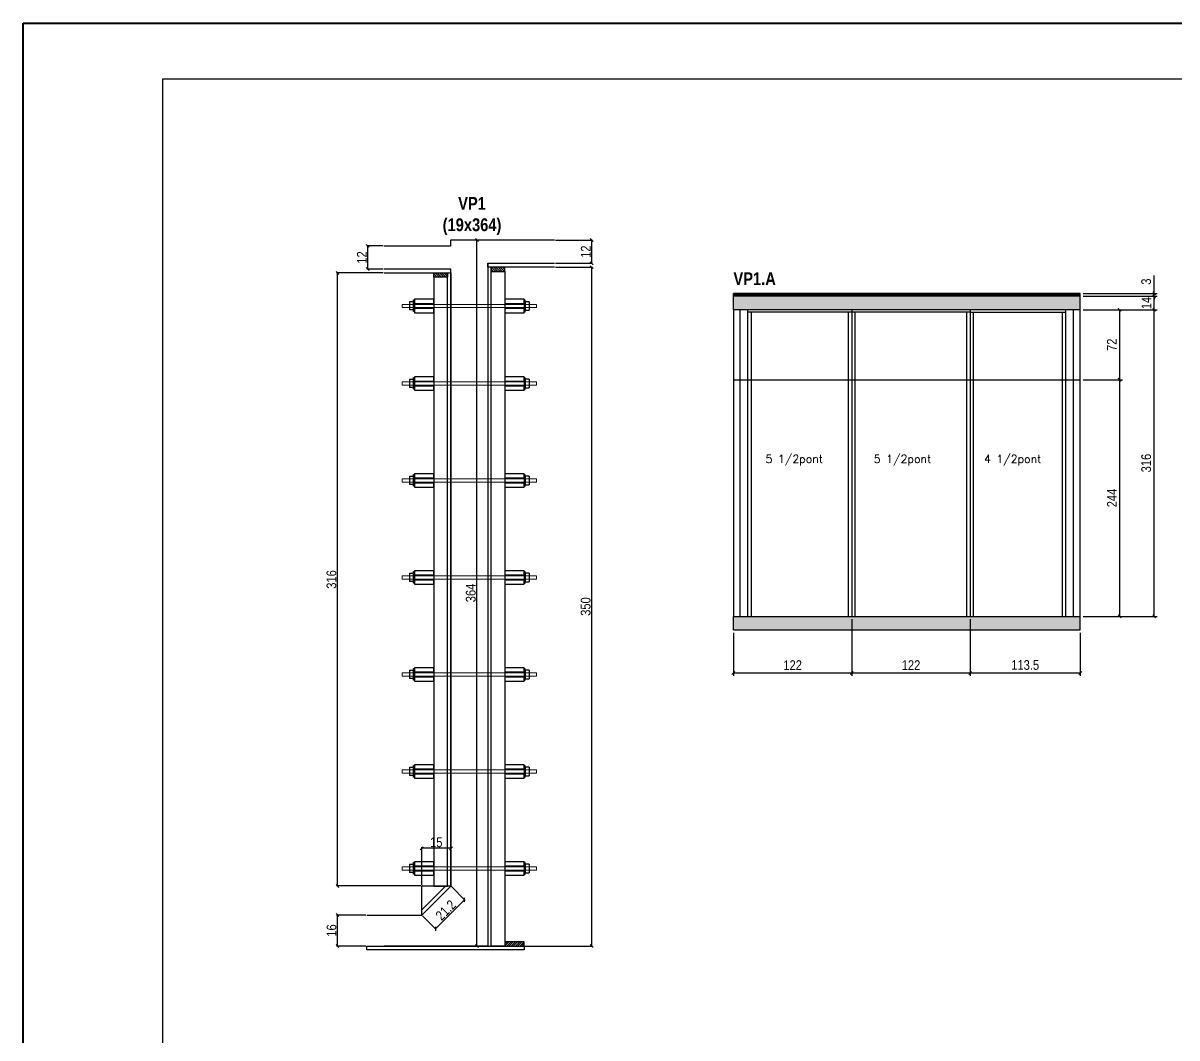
# Model space of a CAD drawing. Extents: x 142292 to 147556, y 149363 to 152785.
# Drawn here: x 142292 to 143481, y 151738 to 152785 of the extents above; entities that cross this region are included whole.
import ezdxf

# ---------------------------------------------------------------- set-up
doc = ezdxf.new("R2010")
doc.units = 0
doc.layers.get('0').update_dxf_attribs({"linetype": 'CONTINUOUS'})
doc.layers.get('DEFPOINTS').update_dxf_attribs({"linetype": 'CONTINUOUS'})
for name, color, linetype in [('1HACHURA MADEIRAS', 1, 'CONTINUOUS'), ('1SARRAFO', 1, 'CONTINUOUS'), ('COTA', 241, 'CONTINUOUS'), ('NOMENCLATURA', 7, 'CONTINUOUS'), ('Painéis', 200, 'CONTINUOUS'), ('PONTALETE', 7, 'CONTINUOUS'), ('presilha', 1, 'CONTINUOUS'), ('SARR_2.2x7', 40, 'CONTINUOUS'), ('SARR_3.5x7', 81, 'CONTINUOUS'), ('SARR_EDITAR', 141, 'CONTINUOUS'), ('VIGAS', 3, 'CONTINUOUS')]:
    doc.layers.add(name, color=color, linetype=linetype)
for name, color, linetype, lineweight in [('CONCRETO', 251, 'CONTINUOUS', 25), ('FOLHA', 255, 'CONTINUOUS', 40), ('SCO-___-LAJ', 2, 'CONTINUOUS', 0)]:
    doc.layers.add(name, color=color, linetype=linetype, lineweight=lineweight)
doc.styles.add('COTA TECNICA', font='techl___.ttf', dxfattribs={"height": 10})
doc.styles.add('COTA TECNICA 2X', font='techl___.ttf', dxfattribs={"height": 10})
doc.styles.get("Standard").update_dxf_attribs({"font": 'ROMANS.SHX'})
doc.styles.add('TECNICA', font='techb___.ttf', dxfattribs={"height": 10})
doc.dimstyles.new('PAINEL', dxfattribs={"dimtxt": 10, "dimasz": 3, "dimexe": 3, "dimexo": 3, "dimgap": 3, "dimtad": 1, "dimdec": 1, "dimzin": 12, "dimdsep": 46, "dimtxsty": 'COTA TECNICA', "dimblk1": 'OBLIQUE', "dimblk2": 'OBLIQUE', "dimsah": 1, "dimcen": 0.9, "dimclrd": 4, "dimclre": 4, "dimclrt": 240, "dimadec": 1, "dimazin": 3, "dimtfac": 1, "dimtdec": 1, "dimtmove": 0, "dimatfit": 3, "dimfxl": 1, "dimtolj": 1, "dimtzin": 12, "dimarcsym": 0})
doc.dimstyles.new('SECAO', dxfattribs={"dimscale": 0.333333, "dimtxt": 5, "dimasz": 9, "dimexe": 3, "dimexo": 3, "dimgap": 3, "dimtad": 1, "dimdec": 1, "dimlfac": 0.5, "dimzin": 12, "dimdsep": 46, "dimtxsty": 'COTA TECNICA 2X', "dimblk1": 'OBLIQUE', "dimblk2": 'OBLIQUE', "dimsah": 1, "dimcen": 0.9, "dimclrd": 4, "dimclre": 4, "dimclrt": 240, "dimadec": 1, "dimazin": 3, "dimtfac": 1, "dimtdec": 1, "dimtmove": 0, "dimatfit": 3, "dimfxl": 1, "dimtolj": 1, "dimtzin": 12, "dimarcsym": 0})

# ---------------------------------------------------------------- blocks, each defined once
blk = doc.blocks.new('_Oblique')
at = {"color": 0, "linetype": 'ByBlock', "lineweight": -2}
blk.add_line((-0.5, -0.5), (0.5, 0.5), dxfattribs=at)
blk = doc.blocks.new('*D728')
at = {"layer": 'COTA', "color": 4, "lineweight": -2, "transparency": 16777216}
for p, q in [((142840.2, 152533.1), (142878.6, 152533.1)), ((142877.6, 151833.2), (142877.6, 152533.1)), ((142809.1, 151833.2), (142878.6, 151833.2))]:
    blk.add_line(p, q, dxfattribs=at)
at = {"layer": 'DEFPOINTS', "color": 0, "transparency": 16777216}
for p in [(142839.2, 152533.1), (142877.6, 152533.1), (142808.1, 151833.2)]:
    blk.add_point(p, dxfattribs=at)
at = {"layer": 'COTA', "color": 4, "lineweight": -2, "transparency": 16777216, "xscale": 3, "yscale": 3, "zscale": 3}
for p, rotation in [((142877.6, 152533.1), 90), ((142877.6, 151833.2), 270)]:
    blk.add_blockref('_Oblique', p, dxfattribs=dict(at, rotation=rotation))
at = {"layer": 'COTA', "color": 240, "transparency": 16777216, "insert": (142871.4, 152183.2), "char_height": 10, "attachment_point": 5, "rotation": 90, "style": 'COTA TECNICA 2X'}
blk.add_mtext('\\A1;350', dxfattribs=at)
blk = doc.blocks.new('*D729')
at = {"layer": 'COTA', "color": 4, "lineweight": -2, "transparency": 16777216}
for p, q in [((142840.2, 152561.1), (142878.6, 152561.1)), ((142877.6, 152537.1), (142877.6, 152561.1)), ((142840.2, 152537.1), (142878.6, 152537.1))]:
    blk.add_line(p, q, dxfattribs=at)
at = {"layer": 'DEFPOINTS', "color": 0, "transparency": 16777216}
for p in [(142839.2, 152561.1), (142877.6, 152561.1), (142839.2, 152537.1)]:
    blk.add_point(p, dxfattribs=at)
at = {"layer": 'COTA', "color": 4, "lineweight": -2, "transparency": 16777216, "xscale": 3, "yscale": 3, "zscale": 3}
for p, rotation in [((142877.6, 152561.1), 90), ((142877.6, 152537.1), 270)]:
    blk.add_blockref('_Oblique', p, dxfattribs=dict(at, rotation=rotation))
at = {"layer": 'COTA', "color": 240, "transparency": 16777216, "insert": (142871.5, 152549.1), "char_height": 10, "attachment_point": 5, "rotation": 90, "style": 'COTA TECNICA 2X'}
blk.add_mtext('\\A1;12', dxfattribs=at)
blk = doc.blocks.new('*D730')
at = {"layer": 'COTA', "color": 4, "lineweight": -2, "transparency": 16777216}
for p, q in [((142662.8, 152527.1), (142614.6, 152527.1)), ((142615.6, 151895.1), (142615.6, 152527.1)), ((142701.4, 151895.1), (142614.6, 151895.1))]:
    blk.add_line(p, q, dxfattribs=at)
at = {"layer": 'DEFPOINTS', "color": 0, "transparency": 16777216}
for p in [(142615.6, 152527.1), (142663.8, 152527.1), (142702.4, 151895.1)]:
    blk.add_point(p, dxfattribs=at)
at = {"layer": 'COTA', "color": 4, "lineweight": -2, "transparency": 16777216, "xscale": 3, "yscale": 3, "zscale": 3}
for p, rotation in [((142615.6, 152527.1), 90), ((142615.6, 151895.1), 270)]:
    blk.add_blockref('_Oblique', p, dxfattribs=dict(at, rotation=rotation))
at = {"layer": 'COTA', "color": 240, "transparency": 16777216, "insert": (142609.4, 152211.1), "char_height": 10, "attachment_point": 5, "rotation": 90, "style": 'COTA TECNICA 2X'}
blk.add_mtext('\\A1;316', dxfattribs=at)
blk = doc.blocks.new('*D731')
at = {"layer": 'COTA', "color": 4, "lineweight": -2, "transparency": 16777216}
for p, q in [((142662.8, 152555.1), (142645.8, 152555.1)), ((142646.8, 152531.1), (142646.8, 152555.1)), ((142662.8, 152531.1), (142645.8, 152531.1))]:
    blk.add_line(p, q, dxfattribs=at)
at = {"layer": 'DEFPOINTS', "color": 0, "transparency": 16777216}
for p in [(142646.8, 152555.1), (142663.8, 152555.1), (142663.8, 152531.1)]:
    blk.add_point(p, dxfattribs=at)
at = {"layer": 'COTA', "color": 4, "lineweight": -2, "transparency": 16777216, "xscale": 3, "yscale": 3, "zscale": 3}
for p, rotation in [((142646.8, 152555.1), 90), ((142646.8, 152531.1), 270)]:
    blk.add_blockref('_Oblique', p, dxfattribs=dict(at, rotation=rotation))
at = {"layer": 'COTA', "color": 240, "transparency": 16777216, "insert": (142640.7, 152543.1), "char_height": 10, "attachment_point": 5, "rotation": 90, "style": 'COTA TECNICA 2X'}
blk.add_mtext('\\A1;12', dxfattribs=at)
blk = doc.blocks.new('*D732')
at = {"layer": 'COTA', "color": 4, "linetype": 'ByBlock', "lineweight": -2, "transparency": 16777216}
for p, q in [((143384.2, 152417.1), (143424.8, 152417.1)), ((143421.8, 152173.1), (143421.8, 152417.1)), ((143384.2, 152173.1), (143424.8, 152173.1))]:
    blk.add_line(p, q, dxfattribs=at)
at = {"layer": 'DEFPOINTS', "color": 0, "linetype": 'ByBlock', "transparency": 16777216}
for p in [(143381.2, 152417.1), (143421.8, 152417.1), (143381.2, 152173.1)]:
    blk.add_point(p, dxfattribs=at)
at = {"layer": 'COTA', "color": 4, "linetype": 'ByBlock', "lineweight": -2, "transparency": 16777216, "xscale": 3, "yscale": 3, "zscale": 3}
for p, rotation in [((143421.8, 152417.1), 90), ((143421.8, 152173.1), 270)]:
    blk.add_blockref('_Oblique', p, dxfattribs=dict(at, rotation=rotation))
at = {"layer": 'COTA', "color": 240, "linetype": 'ByBlock', "transparency": 16777216, "insert": (143413.7, 152295.1), "char_height": 10, "attachment_point": 5, "rotation": 90, "style": 'COTA TECNICA'}
blk.add_mtext('\\A1;244', dxfattribs=at)
blk = doc.blocks.new('*D733')
at = {"layer": 'COTA', "color": 4, "linetype": 'ByBlock', "lineweight": -2, "transparency": 16777216}
for p, q in [((143384.2, 152489.1), (143424.8, 152489.1)), ((143421.8, 152417.1), (143421.8, 152489.1)), ((143384.2, 152417.1), (143424.8, 152417.1))]:
    blk.add_line(p, q, dxfattribs=at)
at = {"layer": 'DEFPOINTS', "color": 0, "linetype": 'ByBlock', "transparency": 16777216}
for p in [(143381.2, 152489.1), (143421.8, 152489.1), (143381.2, 152417.1)]:
    blk.add_point(p, dxfattribs=at)
at = {"layer": 'COTA', "color": 4, "linetype": 'ByBlock', "lineweight": -2, "transparency": 16777216, "xscale": 3, "yscale": 3, "zscale": 3}
for p, rotation in [((143421.8, 152489.1), 90), ((143421.8, 152417.1), 270)]:
    blk.add_blockref('_Oblique', p, dxfattribs=dict(at, rotation=rotation))
at = {"layer": 'COTA', "color": 240, "linetype": 'ByBlock', "transparency": 16777216, "insert": (143413.7, 152453.1), "char_height": 10, "attachment_point": 5, "rotation": 90, "style": 'COTA TECNICA'}
blk.add_mtext('\\A1;72', dxfattribs=at)
blk = doc.blocks.new('*D734')
at = {"layer": 'COTA', "color": 4, "linetype": 'ByBlock', "lineweight": -2, "transparency": 16777216}
for p, q in [((143384.2, 152503.1), (143460.3, 152503.1)), ((143457.3, 152489.1), (143457.3, 152503.1)), ((143384.2, 152489.1), (143460.3, 152489.1))]:
    blk.add_line(p, q, dxfattribs=at)
at = {"layer": 'DEFPOINTS', "color": 0, "linetype": 'ByBlock', "transparency": 16777216}
for p in [(143381.2, 152503.1), (143457.3, 152503.1), (143381.2, 152489.1)]:
    blk.add_point(p, dxfattribs=at)
at = {"layer": 'COTA', "color": 4, "linetype": 'ByBlock', "lineweight": -2, "transparency": 16777216, "xscale": 3, "yscale": 3, "zscale": 3}
for p, rotation in [((143457.3, 152503.1), 90), ((143457.3, 152489.1), 270)]:
    blk.add_blockref('_Oblique', p, dxfattribs=dict(at, rotation=rotation))
at = {"layer": 'COTA', "color": 240, "linetype": 'ByBlock', "transparency": 16777216, "insert": (143449.3, 152496.1), "char_height": 10, "attachment_point": 5, "rotation": 90, "style": 'COTA TECNICA'}
blk.add_mtext('\\A1;14', dxfattribs=at)
blk = doc.blocks.new('*D735')
at = {"layer": 'COTA', "color": 4, "linetype": 'ByBlock', "lineweight": -2, "transparency": 16777216}
for p, q in [((143457.3, 152506.1), (143457.3, 152524.4)), ((143384.2, 152506.1), (143460.3, 152506.1)), ((143384.2, 152503.1), (143460.3, 152503.1)), ((143457.3, 152503.1), (143457.3, 152506.1)), ((143457.3, 152503.1), (143457.3, 152500.1))]:
    blk.add_line(p, q, dxfattribs=at)
at = {"layer": 'DEFPOINTS', "color": 0, "linetype": 'ByBlock', "transparency": 16777216}
for p in [(143381.2, 152506.1), (143381.2, 152503.1), (143457.3, 152506.1)]:
    blk.add_point(p, dxfattribs=at)
at = {"layer": 'COTA', "color": 4, "linetype": 'ByBlock', "lineweight": -2, "transparency": 16777216, "xscale": 3, "yscale": 3, "zscale": 3}
for p, rotation in [((143457.3, 152506.1), 270), ((143457.3, 152503.1), 90)]:
    blk.add_blockref('_Oblique', p, dxfattribs=dict(at, rotation=rotation))
at = {"layer": 'COTA', "color": 240, "linetype": 'ByBlock', "transparency": 16777216, "insert": (143449.1, 152518.2), "char_height": 10, "attachment_point": 5, "rotation": 90, "style": 'COTA TECNICA'}
blk.add_mtext('\\A1;3', dxfattribs=at)
blk = doc.blocks.new('*D736')
at = {"layer": 'COTA', "color": 4, "linetype": 'ByBlock', "lineweight": -2, "transparency": 16777216}
for p, q in [((143384.2, 152489.1), (143460.3, 152489.1)), ((143457.3, 152173.1), (143457.3, 152489.1)), ((143384.2, 152173.1), (143460.3, 152173.1))]:
    blk.add_line(p, q, dxfattribs=at)
at = {"layer": 'DEFPOINTS', "color": 0, "linetype": 'ByBlock', "transparency": 16777216}
for p in [(143381.2, 152489.1), (143457.3, 152489.1), (143381.2, 152173.1)]:
    blk.add_point(p, dxfattribs=at)
at = {"layer": 'COTA', "color": 4, "linetype": 'ByBlock', "lineweight": -2, "transparency": 16777216, "xscale": 3, "yscale": 3, "zscale": 3}
for p, rotation in [((143457.3, 152489.1), 90), ((143457.3, 152173.1), 270)]:
    blk.add_blockref('_Oblique', p, dxfattribs=dict(at, rotation=rotation))
at = {"layer": 'COTA', "color": 240, "linetype": 'ByBlock', "transparency": 16777216, "insert": (143449.1, 152331.1), "char_height": 10, "attachment_point": 5, "rotation": 90, "style": 'COTA TECNICA'}
blk.add_mtext('\\A1;316', dxfattribs=at)
blk = doc.blocks.new('*D738')
at = {"layer": 'COTA', "color": 4, "linetype": 'ByBlock', "lineweight": -2, "transparency": 16777216}
for p, q in [((143145.7, 152170.1), (143145.7, 152111.7)), ((143023.7, 152156.1), (143023.7, 152111.7)), ((143023.7, 152114.7), (143145.7, 152114.7))]:
    blk.add_line(p, q, dxfattribs=at)
at = {"layer": 'DEFPOINTS', "color": 0, "linetype": 'ByBlock', "transparency": 16777216}
for p in [(143145.7, 152173.1), (143023.7, 152159.1), (143145.7, 152114.7)]:
    blk.add_point(p, dxfattribs=at)
at = {"layer": 'COTA', "color": 4, "linetype": 'ByBlock', "lineweight": -2, "transparency": 16777216, "xscale": 3, "yscale": 3, "zscale": 3, "rotation": 180}
blk.add_blockref('_Oblique', (143023.7, 152114.7), dxfattribs=at)
at = {"layer": 'COTA', "color": 4, "linetype": 'ByBlock', "lineweight": -2, "transparency": 16777216, "xscale": 3, "yscale": 3, "zscale": 3}
blk.add_blockref('_Oblique', (143145.7, 152114.7), dxfattribs=at)
at = {"layer": 'COTA', "color": 240, "linetype": 'ByBlock', "transparency": 16777216, "insert": (143084.7, 152122.8), "char_height": 10, "attachment_point": 5, "style": 'COTA TECNICA'}
blk.add_mtext('\\A1;122', dxfattribs=at)
blk = doc.blocks.new('*D739')
at = {"layer": 'COTA', "color": 4, "linetype": 'ByBlock', "lineweight": -2, "transparency": 16777216}
for p, q in [((143145.7, 152170.1), (143145.7, 152111.7)), ((143267.7, 152170.1), (143267.7, 152111.7)), ((143145.7, 152114.7), (143267.7, 152114.7))]:
    blk.add_line(p, q, dxfattribs=at)
at = {"layer": 'DEFPOINTS', "color": 0, "linetype": 'ByBlock', "transparency": 16777216}
for p in [(143145.7, 152173.1), (143267.7, 152173.1), (143267.7, 152114.7)]:
    blk.add_point(p, dxfattribs=at)
at = {"layer": 'COTA', "color": 4, "linetype": 'ByBlock', "lineweight": -2, "transparency": 16777216, "xscale": 3, "yscale": 3, "zscale": 3, "rotation": 180}
blk.add_blockref('_Oblique', (143145.7, 152114.7), dxfattribs=at)
at = {"layer": 'COTA', "color": 4, "linetype": 'ByBlock', "lineweight": -2, "transparency": 16777216, "xscale": 3, "yscale": 3, "zscale": 3}
blk.add_blockref('_Oblique', (143267.7, 152114.7), dxfattribs=at)
at = {"layer": 'COTA', "color": 240, "linetype": 'ByBlock', "transparency": 16777216, "insert": (143206.7, 152122.8), "char_height": 10, "attachment_point": 5, "style": 'COTA TECNICA'}
blk.add_mtext('\\A1;122', dxfattribs=at)
blk = doc.blocks.new('*D740')
at = {"layer": 'COTA', "color": 4, "linetype": 'ByBlock', "lineweight": -2, "transparency": 16777216}
for p, q in [((143267.7, 152170.1), (143267.7, 152111.7)), ((143381.2, 152156.1), (143381.2, 152111.7)), ((143267.7, 152114.7), (143381.2, 152114.7))]:
    blk.add_line(p, q, dxfattribs=at)
at = {"layer": 'DEFPOINTS', "color": 0, "linetype": 'ByBlock', "transparency": 16777216}
for p in [(143267.7, 152173.1), (143381.2, 152159.1), (143381.2, 152114.7)]:
    blk.add_point(p, dxfattribs=at)
at = {"layer": 'COTA', "color": 4, "linetype": 'ByBlock', "lineweight": -2, "transparency": 16777216, "xscale": 3, "yscale": 3, "zscale": 3, "rotation": 180}
blk.add_blockref('_Oblique', (143267.7, 152114.7), dxfattribs=at)
at = {"layer": 'COTA', "color": 4, "linetype": 'ByBlock', "lineweight": -2, "transparency": 16777216, "xscale": 3, "yscale": 3, "zscale": 3}
blk.add_blockref('_Oblique', (143381.2, 152114.7), dxfattribs=at)
at = {"layer": 'COTA', "color": 240, "linetype": 'ByBlock', "transparency": 16777216, "insert": (143324.4, 152122.9), "char_height": 10, "attachment_point": 5, "style": 'COTA TECNICA'}
blk.add_mtext('\\A1;113.5', dxfattribs=at)
blk = doc.blocks.new('*U375')
at = {"layer": '1HACHURA MADEIRAS'}
h = blk.add_hatch(dxfattribs=at)
h.set_pattern_fill('ANSI31', color=256, scale=0.5)
h.paths.add_polyline_path([(-14, 0), (-14, -4.4), (6, -4.4), (6, 0)])
at = {"layer": '1SARRAFO'}
blk.add_lwpolyline([(6, 0), (-14, 0), (-14, -4.4), (6, -4.4)], close=True, dxfattribs=at)
blk = doc.blocks.new('*D749')
at = {"layer": 'COTA', "color": 4, "lineweight": -2, "transparency": 16777216}
for p, q in [((142644.8, 151865.1), (142614.6, 151865.1)), ((142615.6, 151833.2), (142615.6, 151865.1)), ((142644.8, 151833.2), (142614.6, 151833.2))]:
    blk.add_line(p, q, dxfattribs=at)
at = {"layer": 'DEFPOINTS', "color": 0, "transparency": 16777216}
for p in [(142615.6, 151865.1), (142645.8, 151865.1), (142645.8, 151833.2)]:
    blk.add_point(p, dxfattribs=at)
at = {"layer": 'COTA', "color": 4, "lineweight": -2, "transparency": 16777216, "xscale": 3, "yscale": 3, "zscale": 3}
for p, rotation in [((142615.6, 151865.1), 90), ((142615.6, 151833.2), 270)]:
    blk.add_blockref('_Oblique', p, dxfattribs=dict(at, rotation=rotation))
at = {"layer": 'COTA', "color": 240, "transparency": 16777216, "insert": (142609.5, 151849.2), "char_height": 10, "attachment_point": 5, "rotation": 90, "style": 'COTA TECNICA 2X'}
blk.add_mtext('\\A1;16', dxfattribs=at)
blk = doc.blocks.new('*D750')
at = {"layer": 'DEFPOINTS', "color": 0, "transparency": 16777216}
for p in [(142759.3, 152561.1), (142770.5, 152561.1), (142770.5, 151833.2)]:
    blk.add_point(p, dxfattribs=at)
at = {"layer": 'VIGAS', "color": 4, "lineweight": -2, "transparency": 16777216}
for p, q in [((142769.5, 152561.1), (142758.3, 152561.1)), ((142759.3, 151833.2), (142759.3, 152561.1)), ((142769.5, 151833.2), (142758.3, 151833.2))]:
    blk.add_line(p, q, dxfattribs=at)
at = {"layer": 'VIGAS', "color": 4, "lineweight": -2, "transparency": 16777216, "xscale": 3, "yscale": 3, "zscale": 3}
for p, rotation in [((142759.3, 152561.1), 90), ((142759.3, 151833.2), 270)]:
    blk.add_blockref('_Oblique', p, dxfattribs=dict(at, rotation=rotation))
at = {"layer": 'VIGAS', "color": 240, "transparency": 16777216, "insert": (142753, 152197.2), "char_height": 10, "attachment_point": 5, "rotation": 90, "style": 'COTA TECNICA 2X'}
blk.add_mtext('\\A1;364', dxfattribs=at)
blk = doc.blocks.new('*D751')
at = {"layer": 'COTA', "color": 4, "lineweight": -2, "transparency": 16777216}
for p, q in [((142702.4, 151896.1), (142702.4, 151935)), ((142732.5, 151934), (142702.4, 151934)), ((142732.5, 151896.1), (142732.5, 151935))]:
    blk.add_line(p, q, dxfattribs=at)
at = {"layer": 'DEFPOINTS', "color": 0, "transparency": 16777216}
for p in [(142702.4, 151934), (142702.4, 151895.1), (142732.5, 151895.1)]:
    blk.add_point(p, dxfattribs=at)
at = {"layer": 'COTA', "color": 4, "lineweight": -2, "transparency": 16777216, "xscale": 3, "yscale": 3, "zscale": 3, "rotation": 180}
blk.add_blockref('_Oblique', (142702.4, 151934), dxfattribs=at)
at = {"layer": 'COTA', "color": 4, "lineweight": -2, "transparency": 16777216, "xscale": 3, "yscale": 3, "zscale": 3}
blk.add_blockref('_Oblique', (142732.5, 151934), dxfattribs=at)
at = {"layer": 'COTA', "color": 240, "transparency": 16777216, "insert": (142717.4, 151940.1), "char_height": 10, "attachment_point": 5, "style": 'COTA TECNICA 2X'}
blk.add_mtext('\\A1;15', dxfattribs=at)
blk = doc.blocks.new('*D752')
at = {"layer": 'COTA', "color": 4, "lineweight": -2, "transparency": 16777216}
for p, q in [((142733.2, 151894.4), (142747.2, 151880.2)), ((142716.5, 151851), (142746.5, 151880.9)), ((142703.1, 151864.4), (142717.2, 151850.3))]:
    blk.add_line(p, q, dxfattribs=at)
at = {"layer": 'DEFPOINTS', "color": 0, "transparency": 16777216}
for p in [(142732.5, 151895.1), (142746.5, 151880.9), (142702.4, 151865.1)]:
    blk.add_point(p, dxfattribs=at)
at = {"layer": 'COTA', "color": 4, "lineweight": -2, "transparency": 16777216, "xscale": 3, "yscale": 3, "zscale": 3}
for p, rotation in [((142746.5, 151880.9), 44.8703876045365), ((142716.5, 151851), 224.8703876045365)]:
    blk.add_blockref('_Oblique', p, dxfattribs=dict(at, rotation=rotation))
at = {"layer": 'COTA', "color": 240, "transparency": 16777216, "insert": (142727.2, 151870.2), "char_height": 10, "attachment_point": 5, "rotation": 44.8704, "style": 'COTA TECNICA 2X'}
blk.add_mtext('\\A1;21.2', dxfattribs=at)

msp = doc.modelspace()

# ---------------------------------------------------------------- hatches: boundary and pattern name
at = {"layer": 'COTA', "linetype": 'ByBlock'}
h = msp.add_hatch(dxfattribs=at)
h.set_pattern_fill('AR-CONC', color=256, scale=0.03)
h.set_pattern_definition([(50, (11803.478, 122001.23), (5.46554007, -0.47817257), [0.5715, -6.2865]), (355, (11803.478, 122001.23), (-1.05730264, 5.73170536), [0.4572, -5.02921753]), (100.4514447, (11803.9334, 122001.19), (4.40823741, 5.25353256), [0.48570026, -5.34270734]), (46.1842, (11803.478, 122002.754), (8.13237123, -1.26126984), [0.85725, -9.42975]), (96.6355576, (11804.156, 122002.649), (7.122124, 7.42278374), [0.7285507, -8.01406824]), (351.184151, (11803.478, 122002.754), (7.122124, 7.42278374), [0.685799, -7.54379196]), (21, (11804.24, 122002.373), (4.54843174, -3.06795595), [0.5715, -6.2865]), (326, (11804.24, 122002.373), (1.85406085, 5.52563898), [0.4572, -5.0292]), (71.451445, (11804.619, 122002.117), (6.40249258, 2.45768307), [0.48570026, -5.34269813]), (37.5, (11803.478, 122001.2299), (0.092658098, 2.536651166), [0, -4.96824, 0, -5.1054, 0, -5.04825]), (7.5, (11803.478, 122001.23), (2.004589875, 3.005417245), [0, -2.91084, 0, -4.85394, 0, -1.92405]), (327.5, (11801.7787, 122001.2299), (4.067717855, -0.17186232), [0, -1.905, 0, -5.9436, 0, -7.8867]), (317.5, (11801.0167, 122001.23), (4.44387544, 0.76279473), [0, -2.4765, 0, -3.94716, 0, -5.6007])])
h.paths.add_polyline_path([(143381.19, 152489.08), (143381.19, 152503.08), (143023.69, 152503.08), (143023.69, 152489.08)])
h = msp.add_hatch(dxfattribs=at)
h.set_pattern_fill('AR-CONC', color=256, scale=0.03)
h.set_pattern_definition([(50, (11803.478, 121671.23), (5.46554007, -0.47817257), [0.5715, -6.2865]), (355, (11803.478, 121671.23), (-1.05730264, 5.73170536), [0.4572, -5.02921753]), (100.4514447, (11803.9334, 121671.19), (4.40823741, 5.25353256), [0.48570026, -5.34270734]), (46.1842, (11803.478, 121672.754), (8.13237123, -1.26126984), [0.85725, -9.42975]), (96.6355576, (11804.156, 121672.649), (7.122124, 7.42278374), [0.7285507, -8.01406824]), (351.184151, (11803.478, 121672.754), (7.122124, 7.42278374), [0.685799, -7.54379196]), (21, (11804.24, 121672.373), (4.54843174, -3.06795595), [0.5715, -6.2865]), (326, (11804.24, 121672.373), (1.85406085, 5.52563898), [0.4572, -5.0292]), (71.451445, (11804.619, 121672.117), (6.40249258, 2.45768307), [0.48570026, -5.34269813]), (37.5, (11803.478, 121671.2299), (0.092658098, 2.536651166), [0, -4.96824, 0, -5.1054, 0, -5.04825]), (7.5, (11803.478, 121671.23), (2.004589875, 3.005417245), [0, -2.91084, 0, -4.85394, 0, -1.92405]), (327.5, (11801.7787, 121671.2299), (4.067717855, -0.17186232), [0, -1.905, 0, -5.9436, 0, -7.8867]), (317.5, (11801.0167, 121671.23), (4.44387544, 0.76279473), [0, -2.4765, 0, -3.94716, 0, -5.6007])])
h.paths.add_polyline_path([(143380.69, 152173.08), (143023.69, 152173.08), (143023.69, 152159.08), (143380.69, 152159.08)])
at = {"layer": 'SARR_2.2x7'}
h = msp.add_hatch(dxfattribs=at)
h.set_pattern_fill('ANSI31', color=256, scale=0.5, angle=90)
h.set_pattern_definition([(135, (175882.3942, 29010.5481), (-1.122532015, -1.122532015), [])])
h.paths.add_polyline_path([(142728.86, 152527.12), (142728.86, 152522.72), (142714.86, 152522.72), (142714.86, 152527.12)])
h = msp.add_hatch(dxfattribs=at)
h.set_pattern_fill('ANSI31', color=256, scale=0.5, angle=90)
h.set_pattern_definition([(135, (175902.3942, 29016.5481), (-1.122532015, -1.122532015), [])])
h.paths.add_polyline_path([(142774.06, 152533.12), (142774.06, 152528.72), (142788.06, 152528.72), (142788.06, 152533.12)])

# ---------------------------------------------------------------- linework, layer by layer
at = {"color": 30}
msp.add_line((142435.57, 152727.18), (147498.61, 152727.18), dxfattribs=at)
msp.add_lwpolyline([(146491.26, 150933.81), (146491.26, 149420.94), (142435.57, 149420.94), (142435.57, 152727.18), (147498.61, 152727.18)], dxfattribs=at)
at = {"layer": '1HACHURA MADEIRAS', "elevation": 0}
for points in [[(142714.86, 152500.14), (142694.86, 152500.14), (142694.86, 152495.74), (142714.86, 152495.74)], [(142714.86, 152490.54), (142694.86, 152490.54), (142694.86, 152486.14), (142714.86, 152486.14)], [(142808.06, 152500.14), (142788.06, 152500.14), (142788.06, 152495.74), (142808.06, 152495.74)], [(142808.06, 152490.54), (142788.06, 152490.54), (142788.06, 152486.14), (142808.06, 152486.14)], [(142714.86, 152420.14), (142694.86, 152420.14), (142694.86, 152415.74), (142714.86, 152415.74)], [(142808.06, 152420.14), (142788.06, 152420.14), (142788.06, 152415.74), (142808.06, 152415.74)], [(142714.86, 152410.54), (142694.86, 152410.54), (142694.86, 152406.14), (142714.86, 152406.14)], [(142808.06, 152410.54), (142788.06, 152410.54), (142788.06, 152406.14), (142808.06, 152406.14)], [(142714.86, 152320.14), (142694.86, 152320.14), (142694.86, 152315.74), (142714.86, 152315.74)], [(142808.06, 152320.14), (142788.06, 152320.14), (142788.06, 152315.74), (142808.06, 152315.74)], [(142714.86, 152310.54), (142694.86, 152310.54), (142694.86, 152306.14), (142714.86, 152306.14)], [(142808.06, 152310.54), (142788.06, 152310.54), (142788.06, 152306.14), (142808.06, 152306.14)], [(142714.86, 152220.14), (142694.86, 152220.14), (142694.86, 152215.74), (142714.86, 152215.74)], [(142808.06, 152220.14), (142788.06, 152220.14), (142788.06, 152215.74), (142808.06, 152215.74)], [(142714.86, 152210.54), (142694.86, 152210.54), (142694.86, 152206.14), (142714.86, 152206.14)], [(142808.06, 152210.54), (142788.06, 152210.54), (142788.06, 152206.14), (142808.06, 152206.14)], [(142714.86, 152120.14), (142694.86, 152120.14), (142694.86, 152115.74), (142714.86, 152115.74)], [(142714.86, 152110.54), (142694.86, 152110.54), (142694.86, 152106.14), (142714.86, 152106.14)], [(142808.06, 152120.14), (142788.06, 152120.14), (142788.06, 152115.74), (142808.06, 152115.74)], [(142808.06, 152110.54), (142788.06, 152110.54), (142788.06, 152106.14), (142808.06, 152106.14)], [(142714.86, 152020.14), (142694.86, 152020.14), (142694.86, 152015.74), (142714.86, 152015.74)], [(142808.06, 152020.14), (142788.06, 152020.14), (142788.06, 152015.74), (142808.06, 152015.74)], [(142714.86, 152010.54), (142694.86, 152010.54), (142694.86, 152006.14), (142714.86, 152006.14)], [(142808.06, 152010.54), (142788.06, 152010.54), (142788.06, 152006.14), (142808.06, 152006.14)], [(142714.86, 151920.14), (142694.86, 151920.14), (142694.86, 151915.74), (142714.86, 151915.74)], [(142808.06, 151920.14), (142788.06, 151920.14), (142788.06, 151915.74), (142808.06, 151915.74)], [(142714.86, 151910.54), (142694.86, 151910.54), (142694.86, 151906.14), (142714.86, 151906.14)], [(142808.06, 151910.54), (142788.06, 151910.54), (142788.06, 151906.14), (142808.06, 151906.14)]]:
    msp.add_lwpolyline(points, close=True, dxfattribs=at)
at = {"layer": 'CONCRETO', "linetype": 'Continuous'}
for p, q in [((142732.46, 152561.12), (142839.15, 152561.12)), ((142732.46, 152555.12), (142732.46, 152561.12)), ((142663.76, 152555.12), (142732.46, 152555.12)), ((142770.46, 152537.12), (142770.46, 151833.18)), ((142732.46, 151895.07), (142732.46, 152531.12)), ((142645.75, 151865.12), (142702.37, 151865.12)), ((142770.46, 151833.18), (142663.76, 151833.18))]:
    msp.add_line(p, q, dxfattribs=at)
at = {"layer": 'COTA', "linetype": 'ByBlock'}
for p, q in [((143023.69, 152489.08), (143023.69, 152503.08)), ((143381.19, 152489.08), (143381.19, 152503.08)), ((143023.69, 152159.08), (143023.69, 152173.08)), ((143381.19, 152159.08), (143381.19, 152173.08)), ((143023.69, 152159.08), (143381.19, 152159.08))]:
    msp.add_line(p, q, dxfattribs=at)
at = {"layer": 'FOLHA'}
for p, q in [((142291.57, 152784.78), (147556.21, 152784.78)), ((142291.57, 149363.34), (142291.57, 152784.78))]:
    msp.add_line(p, q, dxfattribs=at)
at = {"layer": 'Painéis', "linetype": 'Continuous'}
for p, q in [((143381.19, 152506.08), (143023.69, 152506.08)), ((143023.69, 152503.08), (143023.69, 152506.08)), ((143381.19, 152503.08), (143023.69, 152503.08)), ((143267.69, 152503.08), (143267.69, 152506.08)), ((143381.19, 152503.08), (143381.19, 152506.08)), ((143381.19, 152489.08), (143023.69, 152489.08)), ((143023.69, 152489.08), (143023.69, 152173.08)), ((143145.69, 152489.08), (143145.69, 152173.08)), ((143267.69, 152489.08), (143267.69, 152173.08)), ((143381.19, 152173.08), (143381.19, 152489.08)), ((143023.69, 152417.08), (143381.19, 152417.08)), ((143023.69, 152173.08), (143381.19, 152173.08))]:
    msp.add_line(p, q, dxfattribs=at)
at = {"layer": 'Painéis', "linetype": 'ByBlock'}
for p, q in [((142702.37, 151865.12), (142732.46, 151895.07)), ((142726.8, 151895.07), (142702.37, 151870.64)), ((142732.46, 151895.07), (142702.37, 151895.07)), ((142702.37, 151865.12), (142702.37, 151895.07))]:
    msp.add_line(p, q, dxfattribs=at)
at = {"layer": 'Painéis', "linetype": 'Continuous'}
for points in [[(142839.15, 152533.12), (142770.46, 152533.12), (142770.46, 152537.12), (142839.15, 152537.12)], [(142663.76, 152527.12), (142732.46, 152527.12), (142732.46, 152531.12), (142663.76, 152531.12)]]:
    msp.add_lwpolyline(points, dxfattribs=at)
at = {"layer": 'Painéis', "linetype": 'Continuous', "elevation": 0}
for points in [[(142728.86, 151895.07), (142728.86, 152527.12), (142732.46, 152527.12), (142732.46, 151895.07)], [(142774.06, 151833.18), (142774.06, 152533.12), (142770.46, 152533.12), (142770.46, 151833.18)]]:
    msp.add_lwpolyline(points, close=True, dxfattribs=at)
at = {"layer": 'Painéis', "linetype": 'Continuous'}
msp.add_lwpolyline([(142645.75, 151833.18), (142808.06, 151833.18), (142808.06, 151829.18), (142645.75, 151829.18)], close=True, dxfattribs=at)
at = {"layer": 'presilha'}
for p, q in [((142689.86, 152497.66, 0), (142693.86, 152497.66, 0)), ((142689.86, 152497.66, 0), (142689.86, 152488.99, 0)), ((142693.86, 152499.33, 0), (142694.86, 152499.33, 0)), ((142693.86, 152487.33, 0), (142693.86, 152499.33, 0)), ((142693.86, 152497.66, 0), (142693.86, 152488.99, 0)), ((142694.86, 152499.33, 0), (142694.86, 152487.33, 0)), ((142809.06, 152499.14), (142808.06, 152499.14)), ((142808.06, 152499.14), (142808.06, 152487.14)), ((142809.06, 152487.14), (142809.06, 152499.14)), ((142813.06, 152497.47), (142809.06, 152497.47)), ((142809.06, 152497.47), (142809.06, 152488.8)), ((142813.06, 152497.47), (142813.06, 152488.8)), ((142693.86, 152488.99, 0), (142689.86, 152488.99, 0)), ((142694.86, 152487.33, 0), (142693.86, 152487.33, 0)), ((142808.06, 152487.14), (142809.06, 152487.14)), ((142809.06, 152488.8), (142813.06, 152488.8)), ((142693.86, 152419.33, 0), (142694.86, 152419.33, 0)), ((142693.86, 152407.33, 0), (142693.86, 152419.33, 0)), ((142694.86, 152419.33, 0), (142694.86, 152407.33, 0)), ((142809.06, 152419.14), (142808.06, 152419.14)), ((142808.06, 152419.14), (142808.06, 152407.14)), ((142809.06, 152407.14), (142809.06, 152419.14)), ((142689.86, 152417.66, 0), (142693.86, 152417.66, 0)), ((142689.86, 152417.66, 0), (142689.86, 152408.99, 0)), ((142693.86, 152408.99, 0), (142689.86, 152408.99, 0)), ((142693.86, 152417.66, 0), (142693.86, 152408.99, 0)), ((142694.86, 152407.33, 0), (142693.86, 152407.33, 0)), ((142808.06, 152407.14), (142809.06, 152407.14)), ((142813.06, 152417.47), (142809.06, 152417.47)), ((142809.06, 152417.47), (142809.06, 152408.8)), ((142809.06, 152408.8), (142813.06, 152408.8)), ((142813.06, 152417.47), (142813.06, 152408.8)), ((142689.86, 152317.66, 0), (142693.86, 152317.66, 0)), ((142689.86, 152317.66, 0), (142689.86, 152308.99, 0)), ((142693.86, 152319.33, 0), (142694.86, 152319.33, 0)), ((142693.86, 152307.33, 0), (142693.86, 152319.33, 0)), ((142693.86, 152317.66, 0), (142693.86, 152308.99, 0)), ((142694.86, 152319.33, 0), (142694.86, 152307.33, 0)), ((142809.06, 152319.14), (142808.06, 152319.14)), ((142808.06, 152319.14), (142808.06, 152307.14)), ((142809.06, 152307.14), (142809.06, 152319.14)), ((142813.06, 152317.47), (142809.06, 152317.47)), ((142809.06, 152317.47), (142809.06, 152308.8)), ((142813.06, 152317.47), (142813.06, 152308.8)), ((142693.86, 152308.99, 0), (142689.86, 152308.99, 0)), ((142694.86, 152307.33, 0), (142693.86, 152307.33, 0)), ((142808.06, 152307.14), (142809.06, 152307.14)), ((142809.06, 152308.8), (142813.06, 152308.8)), ((142689.86, 152217.66, 0), (142693.86, 152217.66, 0)), ((142689.86, 152217.66, 0), (142689.86, 152208.99, 0)), ((142693.86, 152219.33, 0), (142694.86, 152219.33, 0)), ((142693.86, 152207.33, 0), (142693.86, 152219.33, 0)), ((142693.86, 152217.66, 0), (142693.86, 152208.99, 0)), ((142694.86, 152219.33, 0), (142694.86, 152207.33, 0)), ((142809.06, 152219.14), (142808.06, 152219.14)), ((142808.06, 152219.14), (142808.06, 152207.14)), ((142809.06, 152207.14), (142809.06, 152219.14)), ((142813.06, 152217.47), (142809.06, 152217.47)), ((142809.06, 152217.47), (142809.06, 152208.8)), ((142813.06, 152217.47), (142813.06, 152208.8)), ((142693.86, 152208.99, 0), (142689.86, 152208.99, 0)), ((142694.86, 152207.33, 0), (142693.86, 152207.33, 0)), ((142808.06, 152207.14), (142809.06, 152207.14)), ((142809.06, 152208.8), (142813.06, 152208.8)), ((142689.86, 152117.66, 0), (142693.86, 152117.66, 0)), ((142689.86, 152117.66, 0), (142689.86, 152108.99, 0)), ((142693.86, 152108.99, 0), (142689.86, 152108.99, 0)), ((142693.86, 152119.33, 0), (142694.86, 152119.33, 0)), ((142693.86, 152107.33, 0), (142693.86, 152119.33, 0)), ((142693.86, 152117.66, 0), (142693.86, 152108.99, 0)), ((142694.86, 152119.33, 0), (142694.86, 152107.33, 0)), ((142809.06, 152119.14), (142808.06, 152119.14)), ((142808.06, 152119.14), (142808.06, 152107.14)), ((142809.06, 152107.14), (142809.06, 152119.14)), ((142813.06, 152117.47), (142809.06, 152117.47)), ((142809.06, 152117.47), (142809.06, 152108.8)), ((142809.06, 152108.8), (142813.06, 152108.8)), ((142813.06, 152117.47), (142813.06, 152108.8)), ((142694.86, 152107.33, 0), (142693.86, 152107.33, 0)), ((142808.06, 152107.14), (142809.06, 152107.14)), ((142689.86, 152017.66, 0), (142693.86, 152017.66, 0)), ((142689.86, 152017.66, 0), (142689.86, 152008.99, 0)), ((142693.86, 152019.33, 0), (142694.86, 152019.33, 0)), ((142693.86, 152007.33, 0), (142693.86, 152019.33, 0)), ((142693.86, 152017.66, 0), (142693.86, 152008.99, 0)), ((142694.86, 152019.33, 0), (142694.86, 152007.33, 0)), ((142809.06, 152019.14), (142808.06, 152019.14)), ((142808.06, 152019.14), (142808.06, 152007.14)), ((142809.06, 152007.14), (142809.06, 152019.14)), ((142813.06, 152017.47), (142809.06, 152017.47)), ((142809.06, 152017.47), (142809.06, 152008.8)), ((142813.06, 152017.47), (142813.06, 152008.8)), ((142693.86, 152008.99, 0), (142689.86, 152008.99, 0)), ((142694.86, 152007.33, 0), (142693.86, 152007.33, 0)), ((142808.06, 152007.14), (142809.06, 152007.14)), ((142809.06, 152008.8), (142813.06, 152008.8)), ((142693.86, 151919.33, 0), (142694.86, 151919.33, 0)), ((142693.86, 151907.33, 0), (142693.86, 151919.33, 0)), ((142694.86, 151919.33, 0), (142694.86, 151907.33, 0)), ((142809.06, 151919.14), (142808.06, 151919.14)), ((142808.06, 151919.14), (142808.06, 151907.14)), ((142809.06, 151907.14), (142809.06, 151919.14)), ((142689.86, 151917.66, 0), (142693.86, 151917.66, 0)), ((142689.86, 151917.66, 0), (142689.86, 151908.99, 0)), ((142693.86, 151908.99, 0), (142689.86, 151908.99, 0)), ((142693.86, 151917.66, 0), (142693.86, 151908.99, 0)), ((142694.86, 151907.33, 0), (142693.86, 151907.33, 0)), ((142808.06, 151907.14), (142809.06, 151907.14)), ((142813.06, 151917.47), (142809.06, 151917.47)), ((142809.06, 151917.47), (142809.06, 151908.8)), ((142809.06, 151908.8), (142813.06, 151908.8)), ((142813.06, 151917.47), (142813.06, 151908.8))]:
    msp.add_line(p, q, dxfattribs=at)
at = {"layer": 'SARR_2.2x7', "ltscale": 50}
for p, q in [((143030.69, 152173.08), (143030.69, 152489.08)), ((143145.69, 152486.88), (143038.69, 152486.88)), ((143267.69, 152486.88), (143145.69, 152486.88)), ((143267.69, 152486.88), (143366.19, 152486.88)), ((143374.19, 152173.08), (143374.19, 152489.08))]:
    msp.add_line(p, q, dxfattribs=at)
at = {"layer": 'SARR_2.2x7'}
for points in [[(142714.86, 152527.12), (142728.86, 152527.12), (142728.86, 152522.72), (142714.86, 152522.72)], [(142788.06, 152533.12), (142774.06, 152533.12), (142774.06, 152528.72), (142788.06, 152528.72)]]:
    msp.add_lwpolyline(points, close=True, dxfattribs=at)
at = {"layer": 'SARR_3.5x7'}
for p, q in [((143038.69, 152173.08), (143038.69, 152489.08)), ((143042.19, 152173.08), (143042.19, 152486.88)), ((143142.19, 152173.08), (143142.19, 152486.88)), ((143149.19, 152173.08), (143149.19, 152486.88)), ((143264.19, 152173.08), (143264.19, 152486.88)), ((143271.19, 152173.08), (143271.19, 152486.88)), ((143362.69, 152173.08), (143362.69, 152486.88)), ((143366.19, 152173.08), (143366.19, 152489.08))]:
    msp.add_line(p, q, dxfattribs=at)
at = {"layer": 'SARR_3.5x7', "elevation": 0}
for points in [[(142774.06, 152528.72), (142788.06, 152528.72), (142788.06, 151833.18), (142774.06, 151833.18)], [(142728.86, 152522.72), (142714.86, 152522.72), (142714.86, 151895.07), (142728.86, 151895.07)]]:
    msp.add_lwpolyline(points, close=True, dxfattribs=at)
at = {"layer": 'SARR_EDITAR', "linetype": 'Continuous'}
msp.add_line((143381.19, 152504.58), (143023.69, 152504.58), dxfattribs=at)
at = {"layer": 'SCO-___-LAJ', "color": 1, "elevation": 0}
for points in [[(142682.15, 152494.73), (142820.76, 152494.73), (142820.76, 152491.53), (142682.15, 152491.53)], [(142682.15, 152414.73), (142820.76, 152414.73), (142820.76, 152411.53), (142682.15, 152411.53)], [(142682.15, 152314.73), (142820.76, 152314.73), (142820.76, 152311.53), (142682.15, 152311.53)], [(142682.15, 152214.73), (142820.76, 152214.73), (142820.76, 152211.53), (142682.15, 152211.53)], [(142682.15, 152114.73), (142820.76, 152114.73), (142820.76, 152111.53), (142682.15, 152111.53)], [(142682.15, 152014.73), (142820.76, 152014.73), (142820.76, 152011.53), (142682.15, 152011.53)], [(142682.15, 151914.73), (142820.76, 151914.73), (142820.76, 151911.53), (142682.15, 151911.53)]]:
    msp.add_lwpolyline(points, close=True, dxfattribs=at)

# ---------------------------------------------------------------- block references
at = {"rotation": 180}
msp.add_blockref('*U375', (142794.04, 151833.18), dxfattribs=at)

# ---------------------------------------------------------------- texts
at = {"layer": 'NOMENCLATURA', "style": 'TECNICA'}
msp.add_text('VP1.A', height=13.2, dxfattribs=at).set_placement((143023.69, 152514.6))
at = {"layer": 'NOMENCLATURA', "insert": (142754.26, 152605.45, 0), "char_height": 13.2, "attachment_point": 2, "style": 'TECNICA'}
msp.add_mtext_dynamic_manual_height_columns('VP1\\P(19x364)', width=300.2766, gutter_width=1, heights=[0], dxfattribs=at)
at = {"layer": 'PONTALETE', "linetype": 'Continuous'}
for s, p in [('5 1/2pont', (143056.79, 152331.31)), ('5 1/2pont', (143168.38, 152331.31)), ('4 1/2pont', (143281.91, 152331.31))]:
    msp.add_text(s, height=8.25, dxfattribs=at).set_placement(p)

# ---------------------------------------------------------------- dimensions: what is measured, and where the dimension line sits
at = {"layer": 'COTA'}
for base, p1, p2, picture, middle in [((142877.61, 152561.12), (142839.15, 152537.12), (142839.15, 152561.12), '*D729', (142871.55, 152549.12)), ((142646.75, 152555.12), (142663.76, 152531.12), (142663.76, 152555.12), '*D731', (142640.69, 152543.12)), ((142615.57, 152527.12), (142702.37, 151895.07), (142663.76, 152527.12), '*D730', (142609.35, 152211.09)), ((142877.61, 152533.12), (142808.06, 151833.18), (142839.15, 152533.12), '*D728', (142871.39, 152183.15)), ((142615.57, 151865.12), (142645.75, 151833.18), (142645.75, 151865.12), '*D749', (142609.47, 151849.15))]:
    dim = msp.add_linear_dim(base=base, p1=p1, p2=p2, angle=90, dimstyle='SECAO', dxfattribs=at)
    dim.commit()
    dim.dimension.update_dxf_attribs({"geometry": picture, "text_midpoint": middle})
at = {"layer": 'COTA', "linetype": 'ByBlock'}
for base, p1, p2, picture, middle in [((143457.34, 152506.08), (143381.19, 152503.08), (143381.19, 152506.08), '*D735', (143449.12, 152518.24)), ((143457.34, 152489.08), (143381.19, 152173.08), (143381.19, 152489.08), '*D736', (143449.12, 152331.08)), ((143421.81, 152417.08), (143381.19, 152173.08), (143381.19, 152417.08), '*D732', (143413.74, 152295.08))]:
    dim = msp.add_linear_dim(base=base, p1=p1, p2=p2, angle=90, dimstyle='PAINEL', dxfattribs=at)
    dim.commit()
    dim.dimension.update_dxf_attribs({"geometry": picture, "text_midpoint": middle})
dim = msp.add_linear_dim(base=(143457.34, 152503.08), p1=(143381.19, 152489.08), p2=(143381.19, 152503.08), angle=90, dimstyle='PAINEL', override={"dimtmove": 1}, dxfattribs=at)
dim.commit()
dim.dimension.update_dxf_attribs({"geometry": '*D734', "text_midpoint": (143457.34, 152496.08), "dimtype": 160})
dim = msp.add_linear_dim(base=(143421.81, 152489.08), p1=(143381.19, 152417.08), p2=(143381.19, 152489.08), angle=90, dimstyle='PAINEL', override={"dimtmove": 1}, dxfattribs=at)
dim.commit()
dim.dimension.update_dxf_attribs({"geometry": '*D733', "text_midpoint": (143413.74, 152453.08)})
dim = msp.add_linear_dim(base=(143145.69, 152114.72), p1=(143023.69, 152159.08), p2=(143145.69, 152173.08), dimstyle='PAINEL', dxfattribs=at)
dim.commit()
dim.dimension.update_dxf_attribs({"geometry": '*D738', "text_midpoint": (143084.69, 152122.77)})
for base, p1, p2, picture, middle in [((143267.69, 152114.72), (143145.69, 152173.08), (143267.69, 152173.08), '*D739', (143206.69, 152122.77)), ((143381.19, 152114.72), (143267.69, 152173.08), (143381.19, 152159.08), '*D740', (143324.44, 152122.94))]:
    dim = msp.add_linear_dim(base=base, p1=p1, p2=p2, dimstyle='PAINEL', override={"dimtmove": 1}, dxfattribs=at)
    dim.commit()
    dim.dimension.update_dxf_attribs({"geometry": picture, "text_midpoint": middle})
at = {"layer": 'COTA'}
dim = msp.add_linear_dim(base=(142702.37, 151934.02), p1=(142732.46, 151895.07), p2=(142702.37, 151895.07), dimstyle='SECAO', dxfattribs=at)
dim.commit()
dim.dimension.update_dxf_attribs({"geometry": '*D751', "text_midpoint": (142717.41, 151940.13)})
dim = msp.add_aligned_dim(p1=(142702.37, 151865.12), p2=(142732.46, 151895.07), distance=-19.97, dimstyle='SECAO', dxfattribs=at)
dim.commit()
dim.dimension.update_dxf_attribs({"geometry": '*D752', "text_midpoint": (142727.23, 151870.23)})
at = {"layer": 'VIGAS'}
dim = msp.add_linear_dim(base=(142759.27, 152561.12), p1=(142770.46, 151833.18), p2=(142770.46, 152561.12), angle=90, dimstyle='SECAO', dxfattribs=at)
dim.commit()
dim.dimension.update_dxf_attribs({"geometry": '*D750', "text_midpoint": (142753.05, 152197.15)})

doc.saveas('drawing.dxf')
